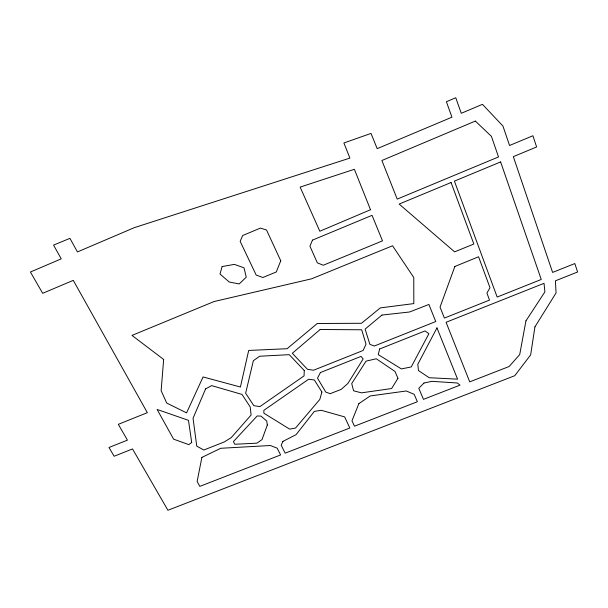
<?xml version="1.0" encoding="UTF-8"?>
<svg xmlns="http://www.w3.org/2000/svg" width="608" height="608" viewBox="0 0 608 608"><rect width="100%" height="100%" fill="white"/><g stroke="black" fill="none" stroke-linecap="round" stroke-linejoin="round"><path stroke-width="0.91" d="M320.15 329.506L292.326 353.278L307.45 369.284L313.553 370.234L363.098 350.489L366.024 344.219L361.676 329.772L320.15 329.506M304.274 370.553L304.046 375.896L259.89 406.592L253.832 405.688L245.647 393.224L253.361 360.704L259.639 356.235L289.226 354.662L304.274 370.553M163.658 359.45L161.135 390.663L166.714 403.051L186.58 412.87L203.064 376.945L240.418 387.022L248.687 350.451L287.105 348.711L317.254 323.502L361.486 323.274L380.319 307.899L413.828 303.59L413.759 277.484L392.555 245.776L311.592 278.814L214.062 301.545L131.989 335.411L163.658 359.45M534.926 326.868L530.662 354.874L514.756 375.706L167.914 510.264L132.521 448.94L114.129 456.251L108.976 447.496L127.437 440.131L118.317 424.331L147.341 412.672L73.264 280.356L42.689 293.307L30.4 272.012L61.226 258.856L53.565 245.108L69.943 238.344L77.436 251.932L134.307 227.658L349.912 158.088L343.892 142.971L371.017 133.418L377.196 148.656L451.949 117.177L446.394 101.741L455.749 97.736L461.274 113.293L482.456 104.333L502.945 126.046L509.542 145.487L532.92 135.744L536.606 146.976L513.327 156.644L552.611 272.414L574.826 263.553L577.6 272.004L555.423 280.82L556.062 292.919L534.926 326.868M525.95 320.834L519.703 354.586L509.139 366.51L469.718 381.854L446.074 322.286L544.023 283.32L544.912 291.855L525.95 320.834M201.871 457.421L197.136 481.528L199.834 486.377L280.6 454.951L277.18 448.187L270.332 445.512L220.734 448.286L201.879 457.414M379.658 348.984L378.252 354.616L401.394 368.919L411.221 366.936L428.891 333.716L425.053 330.927L379.658 348.984M321.913 392.023L319.816 399.433L295.511 428.047L289.682 429.142L263.872 413.204L263.864 410.324L308.583 379.27L314.374 379.985L321.913 392.023M222.125 266.562L219.99 274.018L229.216 282.006L239.195 283.944L246.27 277.187L243.998 267.809L234.376 264.381L222.125 266.562M267.315 425.015L262.018 439.584L256.91 443.179L234.794 444.258L233.396 441.59L257.176 415.963L260.969 416.108L266.745 421.048L267.315 425.015M454.852 266.494L440.048 307.108L444.402 318.075L489.531 300.086L486.909 293.048L490.002 287.736L478.572 256.766L454.852 266.494M358.864 403.644L351.986 420.804L354.479 426.2L417.354 401.736L414.2 394.334L406.326 390.982L370.204 395.952L358.864 403.644M280.759 260.786L276.26 271.981L262.876 277.506L256.181 275.067L240.16 241.338L242.676 235.532L260.391 228.099L266.524 229.991L280.759 260.786M312.489 240.114L309.928 246.164L317.33 262.816L323.258 265.24L382.516 240.852L372.035 215.338L312.489 240.114M205.618 388.869L193.048 418.251L196.749 446.112L203.802 450.019L224.352 441.925L231.283 437.585L251.112 415.013L250.192 406.927L242.014 394.432L211.66 385.616L205.618 388.869M282.918 441.393L281.185 445.246L285.167 453.173L349.828 428.009L344.66 416.906L321.252 410.294L314.359 411.38L296.081 434.652L282.918 441.393M320.408 372.552L317.498 378.146L325.812 392.13L330.258 393.672L341.293 389.318L347.913 383.405L363.174 358.918L361.008 356.41L320.408 372.552M436.97 327.894L417.787 364.314L418.479 370.576L429.195 377.72L457.588 379.164L436.97 327.894M397.951 378.298L391.643 388.527L361.509 392.844L353.582 390.8L351.713 383.557L366.046 361.144L376.291 358.758L394.995 371.442L397.951 378.298M423.981 383.017L418.798 388.292L423.472 399.357L459.99 385.145L457.277 382.979L431.923 381.353L423.981 383.017M381.946 315.058L365.119 329.11L369.884 344.379L374.376 345.998L435.754 321.541L428.891 304.456L409.534 311.995L381.946 315.058M191.702 442.464L188.799 444.63L173.607 439.166L157.107 409.45L188.472 420.348L191.702 442.464M370.515 209.73L319.831 231.238L300.132 187.104L354.388 169.29L370.515 209.73M475.342 121.068L381.892 160.497L397.214 199.105L498.522 156.94L491.393 136.321L475.342 121.068M451.068 182.514L399.152 204.075L454.594 251.856L473.852 244.028L451.068 182.514M500.62 161.926L454.412 181.123L497.162 297.054L541.249 279.482L500.62 161.926"/></g></svg>
